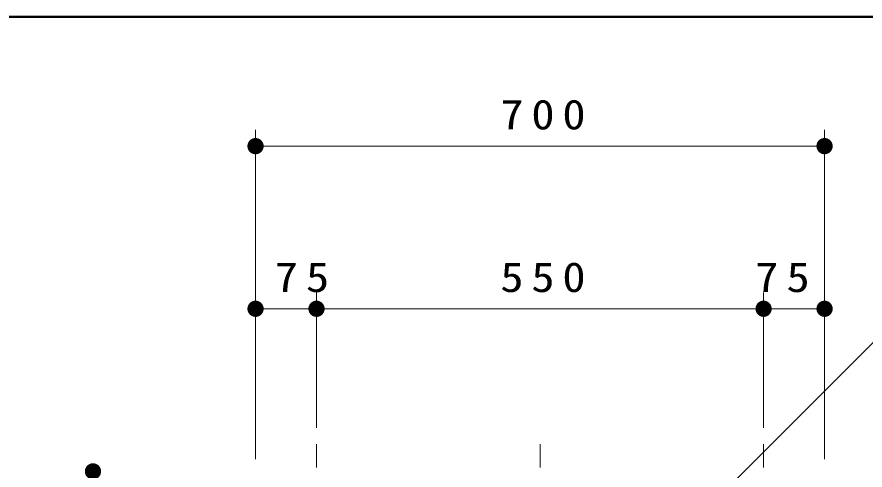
# Model space of a CAD drawing. Units: millimetres on the paper, scale 1:20. Extents: x -365 to 0, y 0 to 257.
# Drawn here: x -280.8 to -228.6, y 229.1 to 257 of the extents above; entities that cross this region are included whole.
import ezdxf

# ---------------------------------------------------------------- set-up
doc = ezdxf.new("R2010")
doc.units = ezdxf.units.MM
doc.linetypes.add('USER2', pattern=[6, 3, -1, 1, -1])
doc.layers.add('LY_1', color=7, linetype='Continuous', lineweight=25)
doc.layers.add('LY_3', color=7, linetype='Continuous', lineweight=13)
doc.styles.add('ＭＳ ゴシック', font='')
doc.styles.get('ＭＳ ゴシック').set_extended_font_data('MS Gothic')

# ---------------------------------------------------------------- blocks, each defined once
blk = doc.blocks.new('filled_dot')
at = {"color": 0, "linetype": 'Continuous', "lineweight": -2, "const_width": 1.25}
blk.add_lwpolyline([(-0.625, 0, 1), (0.625, 0, 1)], format="xyb", close=True, dxfattribs=at)

msp = doc.modelspace()

# ---------------------------------------------------------------- linework, layer by layer
at = {"layer": 'LY_1', "lineweight": 13}
for p, q in [((-266.095, 229.808), (-266.095, 250.058)), ((-231.095, 229.808), (-231.095, 250.058)), ((-266.095, 249.058), (-231.095, 249.058)), ((-262.345, 231.732), (-262.345, 240.058)), ((-234.845, 231.732), (-234.845, 240.058)), ((-266.095, 239.058), (-262.345, 239.058)), ((-262.345, 239.058), (-234.845, 239.058)), ((-234.845, 239.058), (-231.095, 239.058))]:
    msp.add_line(p, q, dxfattribs=at)
at = {"layer": 'LY_1', "linetype": 'USER2', "lineweight": 13}
for p, q in [((-262.345, 187.29), (-262.345, 230.732)), ((-248.595, 187.29), (-248.595, 230.732)), ((-234.845, 187.29), (-234.845, 230.732))]:
    msp.add_line(p, q, dxfattribs=at)
at = {"layer": 'LY_1', "lineweight": 13}
msp.add_lwpolyline([(-242.845, 222.25), (-227.166, 237.929), (-203.144, 237.929)], dxfattribs=at)
at = {"layer": 'LY_3', "lineweight": 50}
msp.add_line((0, 257), (-365, 257), dxfattribs=at)

# ---------------------------------------------------------------- block references
at = {"layer": 'LY_1', "lineweight": 13, "xscale": 0.4, "yscale": 0.4}
for p in [(-266.095, 249.058), (-266.095, 239.058), (-262.345, 239.058), (-234.845, 239.058)]:
    msp.add_blockref('filled_dot', p, dxfattribs=at)
for p, rotation in [((-231.095, 249.058), 180), ((-262.345, 239.058), 180), ((-234.845, 239.058), 180), ((-231.095, 239.058), 180), ((-276.095, 229.058), 270)]:
    msp.add_blockref('filled_dot', p, dxfattribs=dict(at, rotation=rotation))

# ---------------------------------------------------------------- texts
at = {"layer": 'LY_1', "char_height": 1.833, "attachment_point": 8, "style": 'ＭＳ ゴシック'}
for s, insert in [('\\T1.33;\\W1.15;700', (-248.179, 250.058)), ('\\T1.34;\\W1.15;75', (-262.997, 240.058)), ('\\T1.33;\\W1.15;550', (-248.18, 240.058)), ('\\T1.34;\\W1.15;75', (-233.44, 240.058))]:
    msp.add_mtext(s, dxfattribs=dict(at, insert=insert))

doc.saveas('drawing.dxf')
